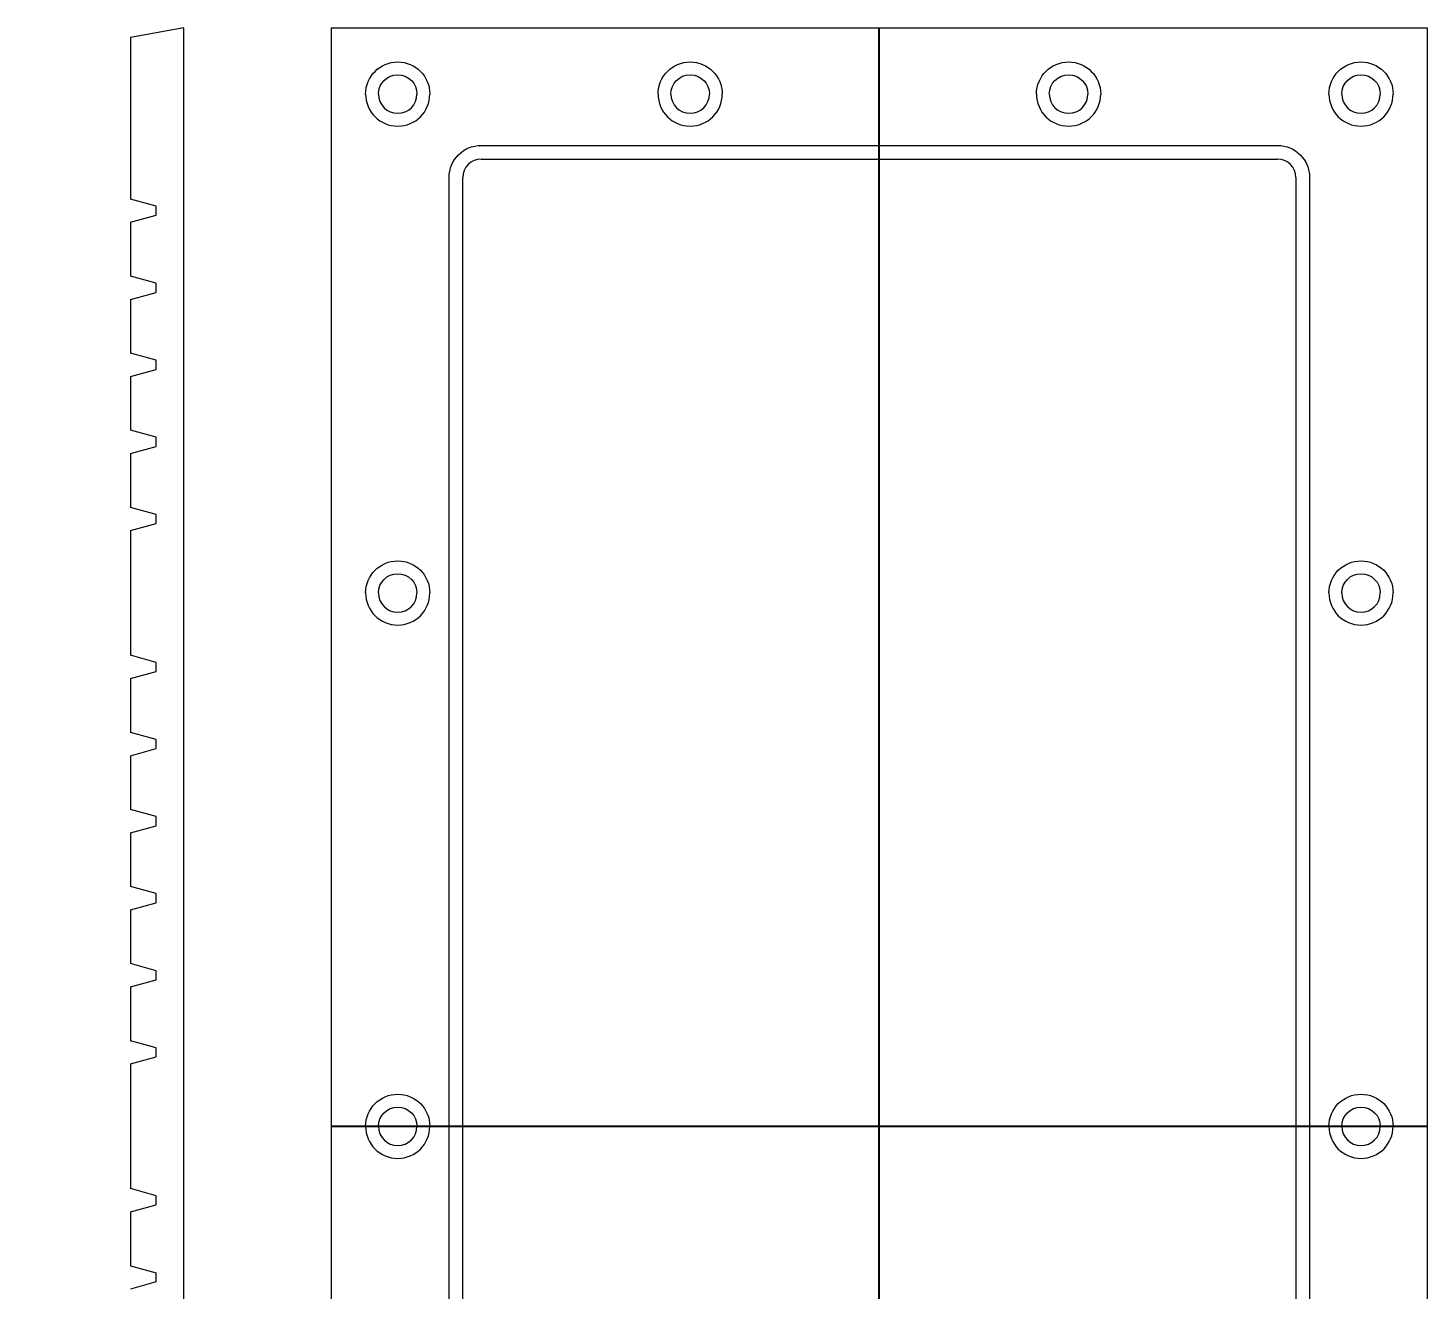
# Model space of a CAD drawing. Header units: inches. Extents: x 1726 to 2311, y 431 to 759.
# Drawn here: x 1884.4 to 2036.9, y 594.1 to 731.6 of the extents above; entities that cross this region are included whole.
import ezdxf
from ezdxf.lldxf.tags import DXFTag

# ---------------------------------------------------------------- set-up
doc = ezdxf.new("R2010")
doc.units = ezdxf.units.IN
doc.layers.add('3', color=7, linetype='Continuous', true_color=0xffffff)
doc.styles.add('ROMANC', font='romanc.shx', dxfattribs={"bigfont": 'gbcbig.shx'})
tags = doc.linetypes.add('CENTER', pattern=[2, 1.25, -0.25, 0.25, -0.25]).pattern_tags.tags
tags[10:11] = [DXFTag(74, 4), DXFTag(75, 0), DXFTag(340, '0'), DXFTag(46, 0.0), DXFTag(50, 0.0), DXFTag(44, 0.0), DXFTag(45, 0.0)]
tags[8:9] = [DXFTag(74, 4), DXFTag(75, 0), DXFTag(340, '0'), DXFTag(46, 0.0), DXFTag(50, 0.0), DXFTag(44, 0.0), DXFTag(45, 0.0)]
tags[6:7] = [DXFTag(74, 4), DXFTag(75, 0), DXFTag(340, '0'), DXFTag(46, 0.0), DXFTag(50, 0.0), DXFTag(44, 0.0), DXFTag(45, 0.0)]
tags[4:5] = [DXFTag(74, 4), DXFTag(75, 0), DXFTag(340, '0'), DXFTag(46, 0.0), DXFTag(50, 0.0), DXFTag(44, 0.0), DXFTag(45, 0.0)]
doc.dimstyles.new('YanXiu', dxfattribs={"dimtxt": 4.5, "dimasz": 2.2, "dimexe": 0.66, "dimexo": 0.66, "dimgap": 0.66, "dimtad": 0, "dimdsep": 46, "dimtxsty": 'ROMANC', "dimcen": 0, "dimclrd": 256, "dimclre": 131, "dimclrt": 42, "dimazin": 2, "dimtfac": 1, "dimtofl": 0, "dimtmove": 0, "dimatfit": 3, "dimfxl": 1, "dimlwd": 5, "dimlwe": 5, "dimarcsym": 0})

# ---------------------------------------------------------------- blocks, each defined once
blk = doc.blocks.new('*D57')
at = {"color": 131, "lineweight": 5}
blk.add_line((1894.95, 493.31), (1884.42, 495.17), dxfattribs=at)
at = {"lineweight": 5}
for start, end in [(97.6065, 110.6988), (149.3012, 162.3935)]:
    blk.add_arc((1901.4, 492.17), 16.58, start, end, dxfattribs=at)
for points in [[(1899.18, 508.97), (1899.23, 508.24), (1901.4, 508.75)], [(1885.95, 497.1), (1885.24, 497.27), (1885.07, 495.05)]]:
    blk.add_solid(points)
at = {"layer": 'Defpoints', "color": 0}
for p in [(1901.4, 731.57), (1893.96, 506.99), (1895.6, 493.19), (1901.4, 492.17), (1901.4, 492.17)]:
    blk.add_point(p, dxfattribs=at)
at = {"color": 42, "insert": (1890.74, 504.87), "char_height": 4.5, "attachment_point": 5, "rotation": 40, "style": 'ROMANC'}
blk.add_mtext('80°', dxfattribs=at)

msp = doc.modelspace()

# ---------------------------------------------------------------- linework, layer by layer
at = {"layer": '3', "color": 7, "linetype": 'Continuous', "lineweight": 18}
for p, q in [((1901.398, 731.569), (1895.598, 730.547)), ((1895.598, 730.547), (1895.598, 712.927)), ((1901.398, 492.171), (1901.398, 731.569)), ((1917.513, 492.171), (1917.513, 731.569)), ((1917.513, 731.569), (2036.911, 731.569)), ((2036.911, 731.569), (2036.911, 492.171)), ((1933.812, 718.77), (2020.612, 718.77)), ((1933.812, 717.27), (2020.612, 717.27)), ((1930.312, 508.47), (1930.312, 715.27)), ((1931.812, 508.47), (1931.812, 715.27)), ((2022.612, 715.27), (2022.612, 508.47)), ((2024.112, 715.27), (2024.112, 508.47)), ((1898.395, 712.158), (1895.598, 712.927)), ((1898.395, 711.158), (1898.395, 712.158)), ((1895.598, 710.389), (1898.395, 711.158)), ((1895.598, 710.389), (1895.598, 704.527)), ((1898.395, 703.758), (1895.598, 704.527)), ((1898.395, 702.758), (1898.395, 703.758)), ((1895.598, 701.989), (1898.395, 702.758)), ((1895.598, 701.989), (1895.598, 696.127)), ((1898.395, 695.358), (1895.598, 696.127)), ((1895.598, 693.589), (1898.395, 694.358)), ((1898.395, 694.358), (1898.395, 695.358)), ((1895.598, 693.589), (1895.598, 687.727)), ((1898.395, 686.958), (1895.598, 687.727)), ((1898.395, 685.958), (1898.395, 686.958)), ((1895.598, 685.189), (1898.395, 685.958)), ((1895.598, 685.189), (1895.598, 679.327)), ((1898.395, 678.558), (1895.598, 679.327)), ((1895.598, 676.789), (1898.395, 677.558)), ((1898.395, 677.558), (1898.395, 678.558)), ((1895.598, 676.789), (1895.598, 663.202)), ((1898.395, 662.433), (1895.598, 663.202)), ((1898.395, 661.433), (1898.395, 662.433)), ((1895.598, 660.664), (1898.395, 661.433)), ((1895.598, 660.664), (1895.598, 654.802)), ((1898.395, 654.033), (1895.598, 654.802)), ((1895.598, 652.264), (1898.395, 653.033)), ((1898.395, 653.033), (1898.395, 654.033)), ((1895.598, 652.264), (1895.598, 646.402)), ((1898.395, 645.633), (1895.598, 646.402)), ((1898.395, 644.633), (1898.395, 645.633)), ((1895.598, 643.864), (1898.395, 644.633)), ((1895.598, 643.864), (1895.598, 638.002)), ((1898.395, 637.233), (1895.598, 638.002)), ((1895.598, 635.464), (1898.395, 636.233)), ((1898.395, 636.233), (1898.395, 637.233)), ((1895.598, 635.464), (1895.598, 629.602)), ((1898.395, 628.833), (1895.598, 629.602)), ((1898.395, 627.833), (1898.395, 628.833)), ((1895.598, 627.064), (1898.395, 627.833)), ((1895.598, 627.064), (1895.598, 621.202)), ((1898.395, 620.433), (1895.598, 621.202)), ((1895.598, 618.664), (1898.395, 619.433)), ((1898.395, 619.433), (1898.395, 620.433)), ((1895.598, 618.664), (1895.598, 605.077)), ((1898.395, 604.308), (1895.598, 605.077)), ((1898.395, 603.308), (1898.395, 604.308)), ((1895.598, 602.539), (1898.395, 603.308)), ((1895.598, 602.539), (1895.598, 596.677)), ((1895.598, 596.677), (1898.395, 595.908)), ((1898.395, 594.908), (1895.598, 594.139)), ((1898.395, 594.908), (1898.395, 595.908))]:
    msp.add_line(p, q, dxfattribs=at)
at = {"layer": '3', "color": 1, "linetype": 'CENTER', "ltscale": 12.130858}
for p, q in [((1977.212, 492.171), (1977.212, 731.569)), ((1917.513, 611.87), (2036.911, 611.87))]:
    msp.add_line(p, q, dxfattribs=at)
at = {"layer": '3', "color": 7, "linetype": 'Continuous', "lineweight": 18, "extrusion": (0, 0, -1)}
for centre, radius, start, end in [((-1924.718, 724.37), 3.5, 0, 180), ((-1956.593, 724.37), 3.5, 0, 180), ((-1997.843, 724.37), 3.5, 0, 180), ((-2029.718, 724.37), 3.5, 0, 180), ((-1924.718, 724.37), 2.1, 0, 180), ((-1956.593, 724.37), 2.1, 0, 180), ((-1997.843, 724.37), 2.1, 0, 180), ((-2029.718, 724.37), 2.1, 0, 180), ((-1933.812, 715.27), 3.5, 0, 90), ((-2020.612, 715.27), 3.5, 90, 180), ((-1924.718, 669.995), 3.5, 0, 180), ((-2029.718, 669.995), 3.5, 0, 180), ((-1924.718, 669.995), 2.1, 0, 180), ((-2029.718, 669.995), 2.1, 0, 180), ((-1924.718, 611.87), 3.5, 0, 180), ((-2029.718, 611.87), 3.5, 0, 180), ((-1924.718, 611.87), 2.1, 0, 180), ((-2029.718, 611.87), 2.1, 0, 180)]:
    msp.add_arc(centre, radius, start, end, dxfattribs=at)
at = {"layer": '3', "color": 7, "linetype": 'Continuous', "lineweight": 18}
for centre, radius, start, end in [((1924.718, 724.37), 3.5, 180, 0), ((1924.718, 724.37), 2.1, 180, 0), ((1956.593, 724.37), 3.5, 180, 0), ((1956.593, 724.37), 2.1, 180, 0), ((1997.843, 724.37), 3.5, 180, 0), ((1997.843, 724.37), 2.1, 180, 0), ((2029.718, 724.37), 3.5, 180, 0), ((2029.718, 724.37), 2.1, 180, 0), ((1933.812, 715.27), 2, 90, 180), ((2020.612, 715.27), 2, 0, 90), ((1924.718, 669.995), 3.5, 180, 0), ((1924.718, 669.995), 2.1, 180, 0), ((2029.718, 669.995), 3.5, 180, 0), ((2029.718, 669.995), 2.1, 180, 0), ((1924.718, 611.87), 3.5, 180, 0), ((1924.718, 611.87), 2.1, 180, 0), ((2029.718, 611.87), 3.5, 180, 0), ((2029.718, 611.87), 2.1, 180, 0)]:
    msp.add_arc(centre, radius, start, end, dxfattribs=at)

# ---------------------------------------------------------------- dimensions: what is measured, and where the dimension line sits
dim = msp.add_angular_dim_2l(base=(1893.956, 506.991), line1=((1901.398, 492.171), (1901.398, 731.569)), line2=((1901.398, 492.171), (1895.598, 493.194)), dimstyle='YanXiu')
dim.commit()
dim.dimension.update_dxf_attribs({"geometry": '*D57', "text_midpoint": (1890.739, 504.875)})

doc.saveas('drawing.dxf')
